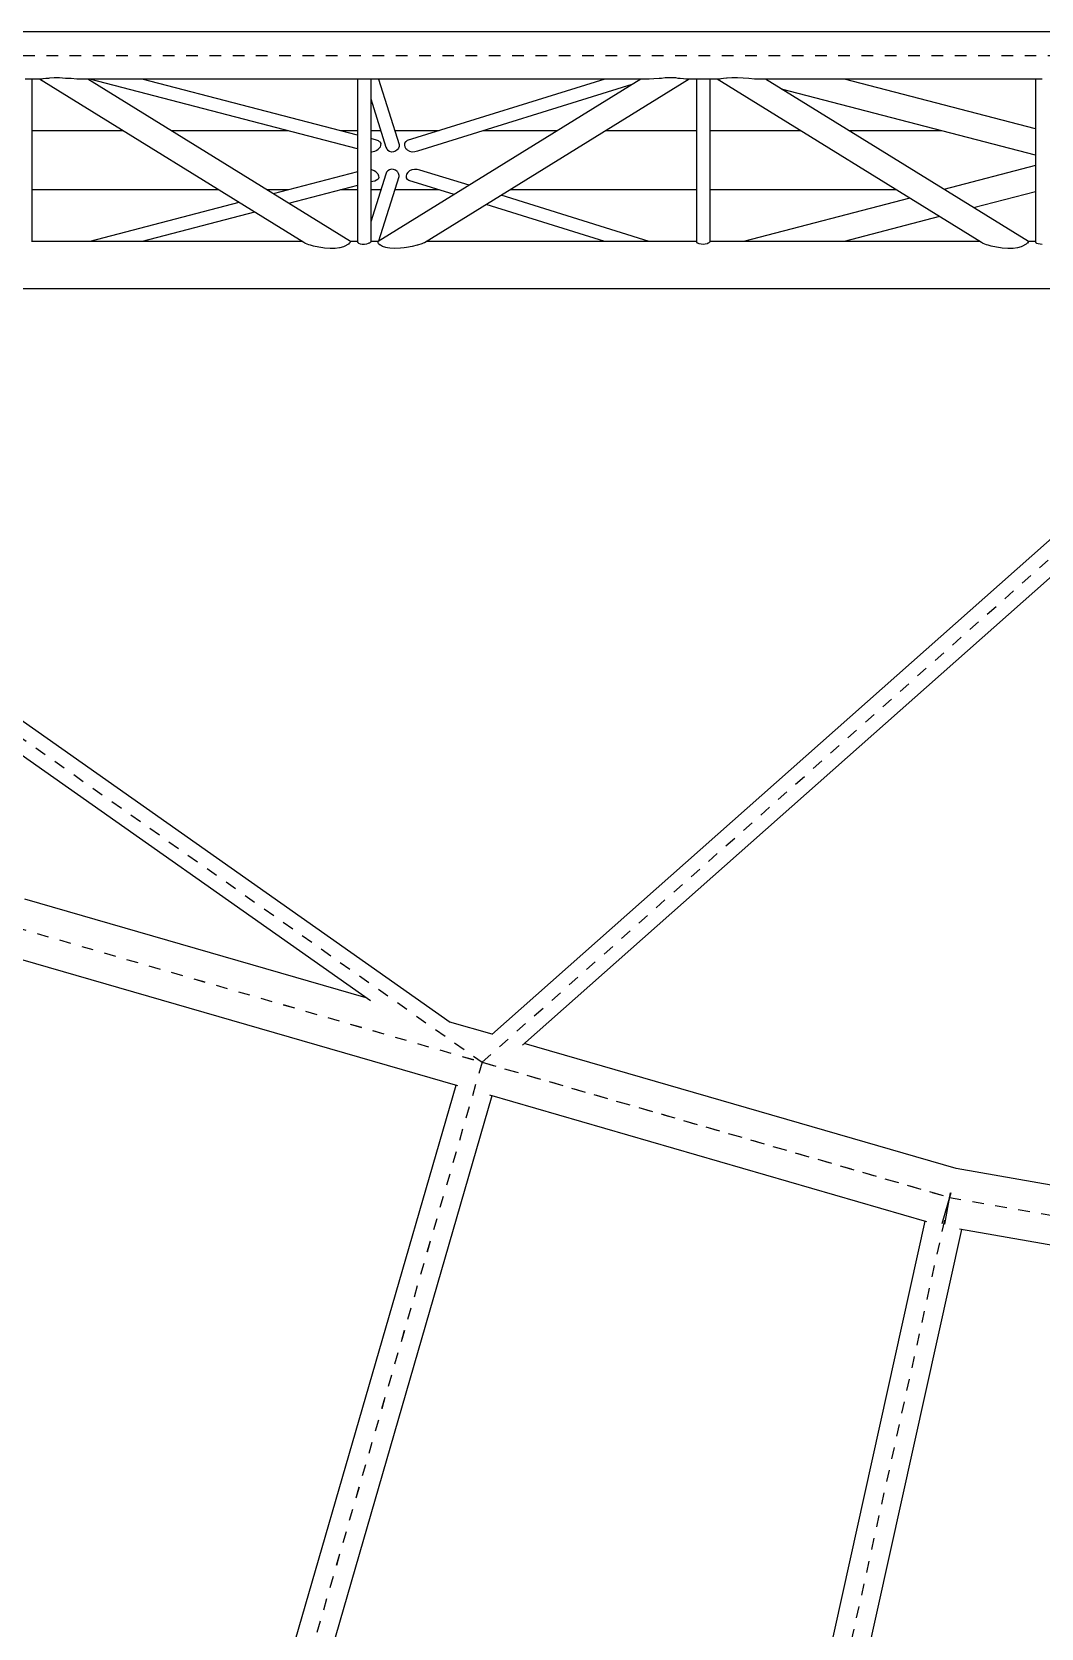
# Model space of a CAD drawing. Header units: millimetres. Extents: x 149919 to 150445, y 136651 to 136866.
# Drawn here: x 150248.63 to 150257.3, y 136663.97 to 136677.68 of the extents above; entities that cross this region are included whole.
import ezdxf

# ---------------------------------------------------------------- set-up
doc = ezdxf.new("R2010")
doc.units = ezdxf.units.MM
doc.header["$LTSCALE"] = 0.25
doc.linetypes.add('CENTER', pattern=[50.8, 31.75, -6.35, 6.35, -6.35])
doc.linetypes.add('XKITLINE00', pattern=[0])

# ---------------------------------------------------------------- blocks, each defined once
blk = doc.blocks.new('çatıı')
at = {"color": 8, "linetype": 'XKITLINE00'}
for p, q in [((11718.1, 2730.6), (10454.1, 2730.6)), ((10689.1, 2690), (10676, 2690)), ((10681.7, 2690), (10681.7, 2550.2)), ((10915.1, 2549.6), (10688.1, 2690)), ((10688.3, 2689.9), (10688.2, 2690)), ((10689.4, 2690), (10688.3, 2689.9)), ((10690.3, 2690), (10689.4, 2690)), ((10691.1, 2690.3), (10690.3, 2690)), ((10693.6, 2690.6), (10691.1, 2690.3)), ((10696, 2690.7), (10693.6, 2690.6)), ((10696.9, 2690.9), (10696, 2690.7)), ((10700.8, 2691.1), (10696.9, 2690.9)), ((10705.4, 2691), (10700.8, 2691.1)), ((10710.5, 2690.7), (10705.4, 2691)), ((10715.5, 2690.5), (10710.5, 2690.7)), ((10720.2, 2690.1), (10715.5, 2690.5)), ((10721.2, 2690), (10720.2, 2690.1)), ((10724, 2690), (10721.2, 2690)), ((10965.4, 2690), (10724, 2690)), ((10726.5, 2689.9), (10724, 2690)), ((10726, 2690), (10725.6, 2689.9)), ((10726.8, 2690), (10726.5, 2689.9)), ((10955.3, 2550.4), (10729.6, 2690)), ((10961.3, 2630.1), (10731.5, 2690)), ((10961.3, 2641.8), (10776.5, 2690)), ((10961.3, 2690), (10961.3, 2550)), ((10962.4, 2689.9), (10962.1, 2690)), ((10962.5, 2689.9), (10962.4, 2689.9)), ((10963.8, 2690), (10962.5, 2689.9)), ((10962.8, 2689.9), (10962.6, 2690)), ((10965.4, 2690), (10963.8, 2690)), ((10967.2, 2690), (10965.4, 2690)), ((11209.5, 2690), (10967.2, 2690)), ((10968.9, 2690), (10967.2, 2690)), ((10970.5, 2689.9), (10968.9, 2690)), ((10971.1, 2689.9), (10970.5, 2689.9)), ((10971.1, 2690), (10970.7, 2689.9)), ((10971.6, 2690), (10971.1, 2689.9)), ((10972.7, 2690), (10972.7, 2550.2)), ((11204.4, 2690), (10978.9, 2550.5)), ((10979.3, 2690), (10996.9, 2633.8)), ((11173.7, 2690), (11003.9, 2637.2)), ((11246, 2690), (11018.7, 2549.4)), ((11206.8, 2689.9), (11206.5, 2690)), ((11208, 2689.9), (11206.8, 2689.9)), ((11207.7, 2689.9), (11207.5, 2690)), ((11211.2, 2690), (11208, 2689.9)), ((11211.6, 2690), (11211.2, 2690)), ((11215.6, 2690.4), (11211.6, 2690)), ((11220.3, 2690.7), (11215.6, 2690.4)), ((11222.4, 2690.7), (11220.3, 2690.7)), ((11225.4, 2691), (11222.4, 2690.7)), ((11230.3, 2691.1), (11225.4, 2691)), ((11234.5, 2691), (11230.3, 2691.1)), ((11236.6, 2690.7), (11234.5, 2691)), ((11238.2, 2690.7), (11236.6, 2690.7)), ((11241.2, 2690.4), (11238.2, 2690.7)), ((11243.1, 2690), (11241.2, 2690.4)), ((11243.4, 2690), (11243.1, 2690)), ((11245.1, 2689.9), (11243.4, 2690)), ((11256.2, 2690), (11244.3, 2690)), ((11245.5, 2689.9), (11245.1, 2689.9)), ((11245.7, 2690), (11245.5, 2689.9)), ((11252.3, 2690), (11252.3, 2550)), ((11253.3, 2689.9), (11253.1, 2690)), ((11253.4, 2689.9), (11253.3, 2689.9)), ((11254.7, 2689.9), (11253.4, 2689.9)), ((11253.7, 2689.9), (11253.5, 2690)), ((11253.8, 2689.9), (11253.7, 2689.9)), ((11256.2, 2690), (11254.7, 2689.9)), ((11258, 2690), (11256.2, 2690)), ((11271.1, 2690), (11258, 2690)), ((11259.8, 2690), (11258, 2690)), ((11261.4, 2689.9), (11259.8, 2690)), ((11262.1, 2689.9), (11261.4, 2689.9)), ((11262.1, 2690), (11261.7, 2689.9)), ((11262.6, 2690), (11262.1, 2689.9)), ((11263.7, 2690), (11263.7, 2550.2)), ((11497, 2549.6), (11270.1, 2690)), ((11270.3, 2689.9), (11270.2, 2690)), ((11271.4, 2690), (11270.3, 2689.9)), ((11272.3, 2690), (11271.4, 2690)), ((11273.1, 2690.3), (11272.3, 2690)), ((11275.5, 2690.6), (11273.1, 2690.3)), ((11278, 2690.8), (11275.5, 2690.6)), ((11278.8, 2690.9), (11278, 2690.8)), ((11282.7, 2691.1), (11278.8, 2690.9)), ((11287.4, 2691.1), (11282.7, 2691.1)), ((11292.5, 2690.8), (11287.4, 2691.1)), ((11297.4, 2690.5), (11292.5, 2690.8)), ((11302.2, 2690.1), (11297.4, 2690.5)), ((11303.2, 2690), (11302.2, 2690.1)), ((11306, 2690), (11303.2, 2690)), ((11547.4, 2690), (11306, 2690)), ((11308.5, 2689.9), (11306, 2690)), ((11308, 2690), (11307.7, 2689.9)), ((11308.8, 2689.9), (11308.5, 2689.9)), ((11309, 2690), (11308.8, 2689.9)), ((11537.3, 2550.4), (11311.6, 2690)), ((11543.3, 2647.3), (11379.4, 2690)), ((11543.3, 2690), (11543.3, 2550)), ((11544.3, 2689.9), (11544.1, 2690)), ((11544.5, 2689.9), (11544.3, 2689.9)), ((11545.8, 2690), (11544.5, 2689.9)), ((11544.7, 2689.9), (11544.5, 2690)), ((11547.4, 2690), (11545.8, 2690)), ((11549.2, 2690), (11547.4, 2690)), ((11196.9, 2685.3), (11012.7, 2628)), ((11543.3, 2624.7), (11325.4, 2681.4)), ((10972.7, 2673.1), (10985.7, 2631.6)), ((10759.7, 2645.7), (10681.7, 2645.7)), ((10901.6, 2645.7), (10801.2, 2645.7)), ((10961.3, 2645.7), (10946.6, 2645.7)), ((10981.3, 2645.7), (10972.7, 2645.7)), ((10977.6, 2637.6), (10972.7, 2638.9)), ((10979.3, 2637.1), (10977.6, 2637.6)), ((10979.9, 2636.5), (10979.3, 2637.1)), ((10980.5, 2636.1), (10979.9, 2636.5)), ((10980.5, 2636.1), (10981.2, 2634.8)), ((10981.1, 2633.2), (10980.6, 2631.6)), ((10981.2, 2634.8), (10981.1, 2633.2)), ((11031.3, 2645.7), (10993.2, 2645.7)), ((10996.9, 2633.8), (10996.9, 2633.2)), ((10996.9, 2633.2), (10996.9, 2632.2)), ((11001.7, 2635), (11001.5, 2633.4)), ((11001.5, 2633.4), (11001.5, 2633.2)), ((11001.5, 2633.2), (11001.8, 2631.8)), ((11002.5, 2636.2), (11001.7, 2635)), ((11003, 2636.5), (11002.5, 2636.2)), ((11003.9, 2637.2), (11003, 2636.5)), ((11132.8, 2645.7), (11069.5, 2645.7)), ((11252.3, 2645.7), (11174.4, 2645.7)), ((11341.7, 2645.7), (11263.7, 2645.7)), ((11462.6, 2645.7), (11383.2, 2645.7)), ((10973.6, 2627.4), (10972.7, 2627.4)), ((10975.8, 2627.8), (10973.6, 2627.4)), ((10977.8, 2628.7), (10975.8, 2627.8)), ((10978.9, 2629.6), (10977.8, 2628.7)), ((10979.4, 2630), (10978.9, 2629.6)), ((10980.6, 2631.6), (10979.4, 2630)), ((10985.7, 2631.6), (10986.3, 2630.1)), ((10986.3, 2630.1), (10986.6, 2629.6)), ((10986.6, 2629.6), (10987.4, 2628.8)), ((10988.8, 2627.8), (10987.4, 2628.8)), ((10990.6, 2627.4), (10988.8, 2627.8)), ((10992.3, 2627.5), (10990.6, 2627.4)), ((10994, 2628.1), (10992.3, 2627.5)), ((10995.4, 2629.2), (10994, 2628.1)), ((10995.7, 2629.6), (10995.4, 2629.2)), ((10996.4, 2630.6), (10995.7, 2629.6)), ((10996.9, 2632.2), (10996.4, 2630.6)), ((11001.8, 2631.8), (11002.8, 2630.2)), ((11003.5, 2629.6), (11002.8, 2630.2)), ((11004.3, 2628.9), (11003.5, 2629.6)), ((11006.1, 2627.9), (11004.3, 2628.9)), ((11008.3, 2627.4), (11006.1, 2627.9)), ((11010.6, 2627.5), (11008.3, 2627.4)), ((11012.7, 2628), (11010.6, 2627.5)), ((10961.3, 2610.4), (10888.7, 2591.5)), ((10973.5, 2612.2), (10972.7, 2612.3)), ((10985.6, 2608.5), (10972.7, 2567.5)), ((10975.6, 2611.3), (10973.5, 2612.2)), ((10977, 2610.3), (10975.6, 2611.3)), ((10977.3, 2610.1), (10977, 2610.3)), ((10977.3, 2610.1), (10978.6, 2608.6)), ((10978.6, 2608.6), (10979.3, 2607)), ((10979.3, 2607), (10979.3, 2606.7)), ((10979.3, 2606.7), (10979.5, 2605.4)), ((10996.7, 2606.1), (10979.4, 2550.8)), ((10986.2, 2610), (10985.6, 2608.5)), ((10986.4, 2610.3), (10986.2, 2610)), ((10987.3, 2611.3), (10986.4, 2610.3)), ((10988.8, 2612.2), (10987.3, 2611.3)), ((10990.5, 2612.6), (10988.8, 2612.2)), ((10992.3, 2612.4), (10990.5, 2612.6)), ((10994, 2611.7), (10992.3, 2612.4)), ((10995.3, 2610.6), (10994, 2611.7)), ((10995.3, 2610.6), (10995.6, 2610.3)), ((10995.6, 2610.3), (10996.3, 2609.2)), ((10996.3, 2609.2), (10996.8, 2607.6)), ((10996.8, 2607.6), (10996.7, 2606.7)), ((10996.7, 2606.7), (10996.7, 2606.1)), ((11002.9, 2606.7), (11003.1, 2605.2)), ((11003, 2606.7), (11002.9, 2606.7)), ((11003.3, 2608.3), (11003, 2606.7)), ((11004.4, 2609.8), (11003.3, 2608.3)), ((11005, 2610.3), (11004.4, 2609.8)), ((11006, 2611.1), (11005, 2610.3)), ((11008, 2612.1), (11006, 2611.1)), ((11010.3, 2612.5), (11008, 2612.1)), ((11012.6, 2612.5), (11010.3, 2612.5)), ((11014.8, 2611.9), (11012.6, 2612.5)), ((11057, 2598.8), (11014.8, 2611.9)), ((11543.3, 2615.8), (11464.6, 2595.3)), ((10841.9, 2594.9), (10681.7, 2594.9)), ((10901.6, 2594.9), (10883.3, 2594.9)), ((10961.3, 2598.7), (10902.1, 2583.3)), ((10961.3, 2594.9), (10946.6, 2594.9)), ((10976, 2602.5), (10972.7, 2601.7)), ((10981.3, 2594.9), (10972.7, 2594.9)), ((10977.7, 2603.1), (10976, 2602.5)), ((10978.1, 2603.5), (10977.7, 2603.1)), ((10978.9, 2604.1), (10978.1, 2603.5)), ((10979.5, 2605.4), (10978.9, 2604.1)), ((11031.3, 2594.9), (10993.2, 2594.9)), ((11003.1, 2605.2), (11003.9, 2603.9)), ((11004.5, 2603.5), (11003.9, 2603.9)), ((11005.3, 2603), (11004.5, 2603.5)), ((11044.2, 2590.9), (11005.3, 2603)), ((11252.3, 2594.9), (11092.2, 2594.9)), ((11423.8, 2594.9), (11263.7, 2594.9)), ((11543.3, 2593.3), (11490.2, 2579.5)), ((10859.5, 2583.9), (10731.5, 2550.6)), ((11173.7, 2550.6), (11071.8, 2582.3)), ((11211.8, 2550.6), (11084.6, 2590.2)), ((11435.4, 2587.7), (11292.7, 2550.6)), ((10872.9, 2575.7), (10776.5, 2550.6)), ((11461, 2571.9), (11379.2, 2550.6)), ((10913.5, 2550.6), (10681.7, 2550.6)), ((10681.7, 2550.2), (10681.7, 2550.1)), ((10916.1, 2549), (10915.1, 2549.6)), ((10916.6, 2548.8), (10916.1, 2549)), ((10919.4, 2547.7), (10916.6, 2548.8)), ((10920.9, 2547.3), (10919.4, 2547.7)), ((10923.4, 2546.6), (10920.9, 2547.3)), ((10928, 2545.6), (10923.4, 2546.6)), ((10931.4, 2545.1), (10928, 2545.6)), ((10932.9, 2544.9), (10931.4, 2545.1)), ((10937.8, 2544.4), (10932.9, 2544.9)), ((10942.2, 2544.5), (10937.8, 2544.4)), ((10945.8, 2545.1), (10942.2, 2544.5)), ((10946, 2545.1), (10945.8, 2545.1)), ((10949.2, 2545.9), (10946, 2545.1)), ((10951.6, 2547), (10949.2, 2545.9)), ((10951.9, 2547.3), (10951.6, 2547)), ((10953.4, 2548.1), (10951.9, 2547.3)), ((10954.2, 2549), (10953.4, 2548.1)), ((10954.5, 2549.1), (10954.2, 2549)), ((10955.2, 2549.9), (10954.5, 2549.1)), ((10961.3, 2550.6), (10955, 2550.6)), ((10955.3, 2550.4), (10955.1, 2550.1)), ((10955.1, 2550.1), (10955.2, 2549.9)), ((10961.3, 2550), (10961.7, 2549.4)), ((10962.4, 2549), (10961.7, 2549.4)), ((10962.5, 2548.9), (10962.4, 2549)), ((10963.8, 2548.3), (10962.5, 2548.9)), ((10965.4, 2548), (10963.8, 2548.3)), ((10967.2, 2548), (10965.4, 2548)), ((10968.9, 2548.2), (10967.2, 2548)), ((10970.5, 2548.7), (10968.9, 2548.2)), ((10971.1, 2549), (10970.5, 2548.7)), ((10971.7, 2549.2), (10971.1, 2549)), ((10972.5, 2549.7), (10971.7, 2549.2)), ((10972.7, 2550.1), (10972.5, 2549.7)), ((10979.1, 2550.6), (10972.7, 2550.6)), ((10972.7, 2550.2), (10972.7, 2550.1)), ((10978.9, 2550.5), (10978.6, 2550.1)), ((10978.6, 2550.1), (10978.6, 2549.4)), ((10979.1, 2549), (10978.6, 2549.4)), ((10979.1, 2549), (10979.3, 2548.4)), ((10980.7, 2547.4), (10979.3, 2548.4)), ((10980.9, 2547.4), (10980.7, 2547.4)), ((10982.6, 2546.3), (10980.9, 2547.4)), ((10985.5, 2545.4), (10982.6, 2546.3)), ((10987, 2545.2), (10985.5, 2545.4)), ((10989, 2544.7), (10987, 2545.2)), ((10993.3, 2544.5), (10989, 2544.7)), ((10998.2, 2544.7), (10993.3, 2544.5)), ((11001.2, 2545.2), (10998.2, 2544.7)), ((11003.3, 2545.4), (11001.2, 2545.2)), ((11008.3, 2546.3), (11003.3, 2545.4)), ((11012.5, 2547.4), (11008.3, 2546.3)), ((11012.9, 2547.4), (11012.5, 2547.4)), ((11016.4, 2548.5), (11012.9, 2547.4)), ((11017.7, 2549), (11016.4, 2548.5)), ((11018.7, 2549.4), (11017.7, 2549)), ((11252.3, 2550.6), (11020.6, 2550.6)), ((11252.3, 2550), (11252.6, 2549.5)), ((11253.3, 2549), (11252.6, 2549.5)), ((11253.4, 2549), (11253.3, 2549)), ((11254.7, 2548.4), (11253.4, 2549)), ((11256.2, 2548.1), (11254.7, 2548.4)), ((11258, 2548), (11256.2, 2548.1)), ((11259.8, 2548.2), (11258, 2548)), ((11261.4, 2548.6), (11259.8, 2548.2)), ((11262.1, 2549), (11261.4, 2548.6)), ((11262.6, 2549.2), (11262.1, 2549)), ((11263.4, 2549.7), (11262.6, 2549.2)), ((11263.7, 2550.1), (11263.4, 2549.7)), ((11495.4, 2550.6), (11263.7, 2550.6)), ((11263.7, 2550.2), (11263.7, 2550.1)), ((11498, 2549), (11497, 2549.6)), ((11498.4, 2548.8), (11498, 2549)), ((11501.3, 2547.8), (11498.4, 2548.8)), ((11502.9, 2547.4), (11501.3, 2547.8)), ((11505.3, 2546.6), (11502.9, 2547.4)), ((11509.9, 2545.7), (11505.3, 2546.6)), ((11513.4, 2545.2), (11509.9, 2545.7)), ((11514.8, 2544.9), (11513.4, 2545.2)), ((11519.7, 2544.5), (11514.8, 2544.9)), ((11524.1, 2544.6), (11519.7, 2544.5)), ((11527.9, 2545.2), (11524.1, 2544.6)), ((11531.1, 2546), (11527.9, 2545.2)), ((11533.5, 2547), (11531.1, 2546)), ((11533.8, 2547.4), (11533.5, 2547)), ((11535.3, 2548.1), (11533.8, 2547.4)), ((11536.2, 2549), (11535.3, 2548.1)), ((11536.5, 2549.1), (11536.2, 2549)), ((11537.1, 2549.9), (11536.5, 2549.1)), ((11543.3, 2550.6), (11536.9, 2550.6)), ((11537.3, 2550.4), (11537, 2550.1)), ((11537, 2550.1), (11537.1, 2549.9)), ((11543.3, 2550), (11543.6, 2549.4)), ((11544.3, 2549.1), (11543.6, 2549.4)), ((11544.5, 2548.9), (11544.3, 2549.1)), ((11545.8, 2548.4), (11544.5, 2548.9)), ((11547.4, 2548.1), (11545.8, 2548.4)), ((11549.2, 2548), (11547.4, 2548.1)), ((11040.9, 1879.6), (10146.3, 2510)), ((11718.1, 2510), (10454.1, 2510)), ((10972.3, 1898.1), (10107.5, 2507.5)), ((11763.8, 2478.9), (11076.5, 1869.1)), ((11763.8, 2446.4), (11103, 1860)), ((10968.6, 1900.7), (10675.6, 1985.5)), ((11047.5, 1825), (10672.1, 1933.7)), ((11076.9, 1869.4), (11040.4, 1879.9)), ((11475.2, 1754.1), (11104.5, 1861.4)), ((11045.7, 1825.5), (10825.5, 1064.9)), ((11076.7, 1816.5), (10856.5, 1055.9)), ((11450.2, 1708.4), (11074.8, 1817.1)), ((11763.8, 1703.4), (11475.2, 1754.1)), ((11470.6, 1733.1), (11463, 1706.7)), ((11470.2, 1733.2), (11465.4, 1706.2)), ((11468.7, 1724.7), (11468.2, 1724.8)), ((11468.7, 1724.5), (11468.2, 1724.6)), ((11448.5, 1708.9), (11280, 947.9)), ((11448.5, 1708.9), (11280.1, 947.9)), ((11479.9, 1701.7), (11311.5, 940.7)), ((11479.9, 1701.7), (11311.5, 940.7)), ((11763.8, 1651.9), (11478.1, 1702))]:
    blk.add_line(p, q, dxfattribs=at)
at = {"color": 8, "linetype": 'CENTER'}
for p, q in [((10454.1, 2710.3), (11840, 2710.3)), ((10096.4, 2530.3), (11068.2, 1845.4)), ((11068.2, 1845.4), (11840, 2530.3)), ((10666.9, 1961.6), (11469.5, 1729.3)), ((10666.9, 1961.6), (11469.5, 1729.3)), ((10666.9, 1961.6), (11068.2, 1845.4)), ((11068.2, 1845.4), (10779.5, 848)), ((11068.2, 1845.4), (10813.8, 966.6)), ((11068.2, 1845.4), (11469.5, 1729.3)), ((11469.5, 1729.3), (11248, 728.5)), ((11469.5, 1729.3), (11274.7, 849.1)), ((11469.5, 1729.3), (12015, 1633.6)), ((11469.5, 1729.3), (12015, 1633.6)), ((11469.5, 1729.3), (11840, 1664.3))]:
    blk.add_line(p, q, dxfattribs=at)
at = {"color": 8, "linetype": 'XKITLINE00'}
for centre in [(11068.2, 1845.4), (11068.2, 1845.4), (11068.2, 1845.4), (11068.2, 1845.4), (11068.2, 1845.4), (11068.2, 1845.4), (11068.2, 1845.4), (11469.5, 1729.3), (11469.5, 1729.3), (11469.5, 1729.3), (11469.5, 1729.3), (11469.5, 1729.3), (11469.5, 1729.3), (11469.5, 1729.3), (11469.5, 1729.3), (11469.5, 1729.3), (11469.5, 1729.3)]:
    blk.add_circle(centre, 0.05, dxfattribs=at)

msp = doc.modelspace()

# ---------------------------------------------------------------- block references
at = {"xscale": 0.009999943142843078, "yscale": 0.009999943142843078, "zscale": 0.009999943142843078}
msp.add_blockref('çatıı', (150141.814, 136650.373), dxfattribs=at)

doc.saveas('drawing.dxf')
